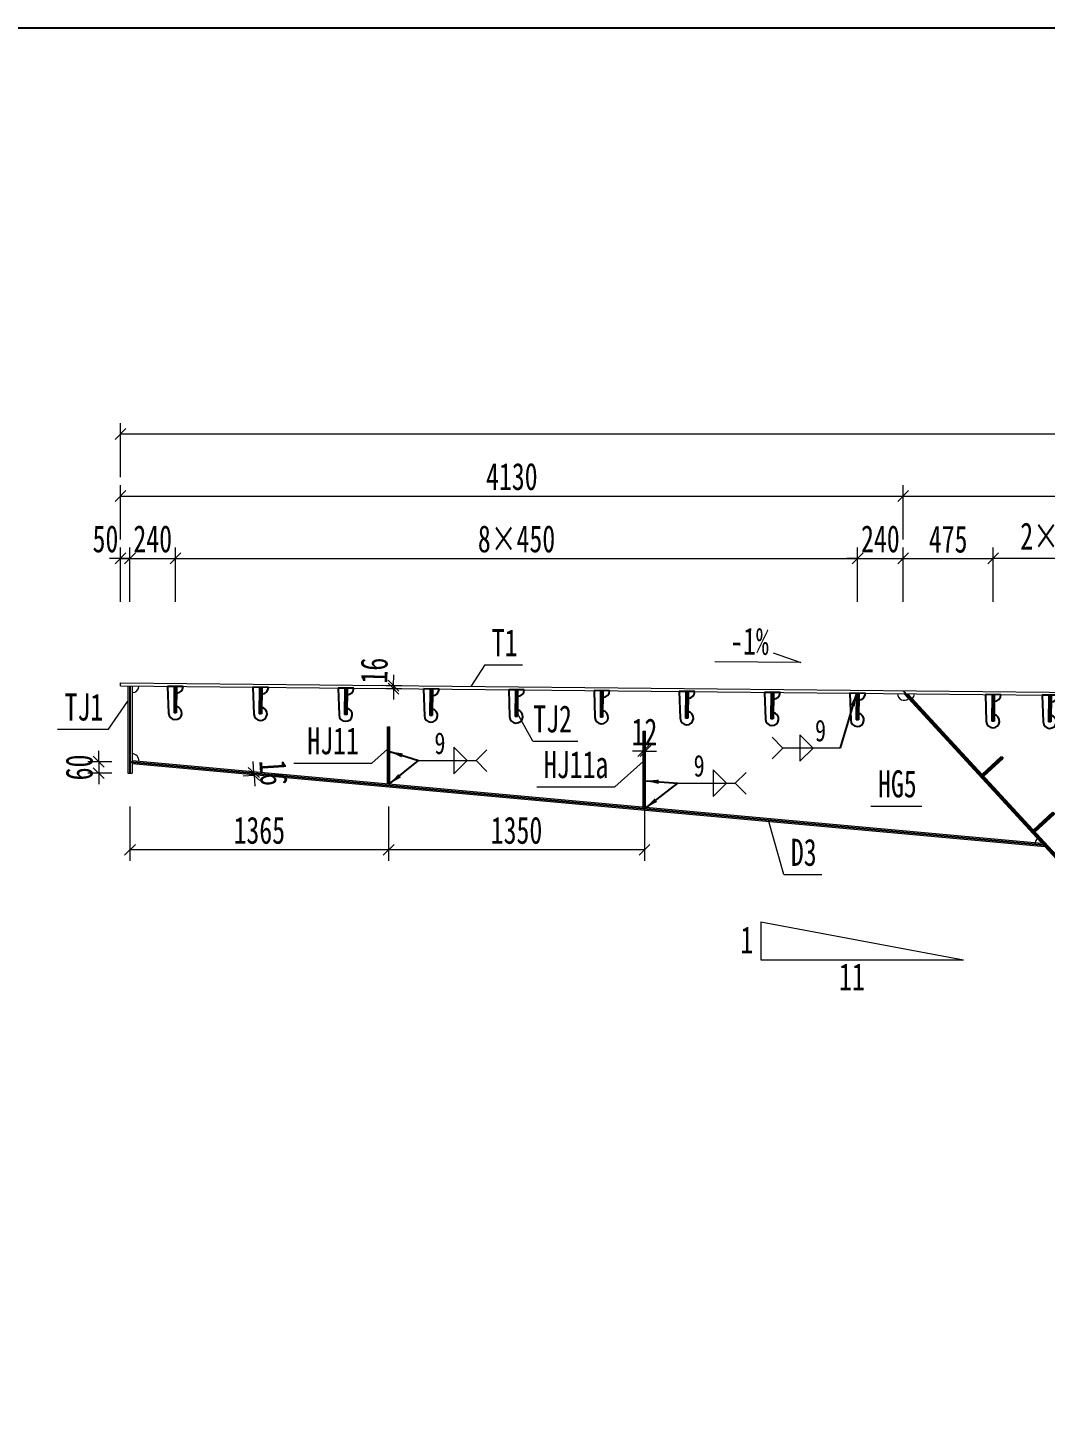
# Model space of a CAD drawing. Header units: millimetres. Extents: x 44597 to 300567, y -113054 to 73044.
# Drawn here: x 91724 to 97094, y -43623 to -36314 of the extents above; entities that cross this region are included whole.
import ezdxf
from ezdxf.enums import TextEntityAlignment as Align

# ---------------------------------------------------------------- set-up
doc = ezdxf.new("R2010")
doc.units = ezdxf.units.MM
doc.layers.get('Defpoints').update_dxf_attribs({"color": 8})
for name, color, linetype, lineweight in [('Dim', 4, 'Continuous', 15), ('文字', 7, 'Continuous', 15), ('细实线', 4, 'Continuous', 15), ('钢板粗线', 1, 'Continuous', 25), ('钢板细线', 6, 'Continuous', 15)]:
    doc.layers.add(name, color=color, linetype=linetype, lineweight=lineweight)
doc.layers.add('Text', color=4, linetype='Continuous')
doc.styles.add('111', font='', dxfattribs={"width": 0.7})
doc.styles.add('BM_Dim', font='', dxfattribs={"width": 0.85})
doc.styles.add('SMEDI', font='', dxfattribs={"width": 0.75})
doc.styles.get("Standard").update_dxf_attribs({"font": ''})
doc.styles.get('111').set_extended_font_data('仿宋_GB2312')
doc.styles.get('BM_Dim').set_extended_font_data('仿宋_GB2312')
doc.styles.get('SMEDI').set_extended_font_data('仿宋_GB2312')
doc.styles.get('Standard').set_extended_font_data('仿宋_GB2312')
doc.dimstyles.new('200', dxfattribs={"dimscale": 0, "dimtxt": 2.5, "dimasz": 1, "dimexe": 1, "dimexo": 1, "dimgap": 0.6, "dimtad": 1, "dimdec": 0, "dimdsep": 46, "dimtxsty": '111', "dimblk": 'OBLIQUE', "dimcen": 0, "dimclrd": 4, "dimclre": 4, "dimclrt": 4, "dimadec": 1, "dimazin": 2, "dimtfac": 1, "dimtdec": 0, "dimtix": 1, "dimtmove": 2, "dimatfit": 3, "dimfxl": 4, "dimfxlon": 1, "dimtolj": 1, "dimlwd": -1, "dimlwe": -1, "dimarcsym": 0})
doc.dimstyles.new('MSteel_1.0_1.0', dxfattribs={"dimtxt": 3, "dimasz": 1.2, "dimexe": 1, "dimexo": 1, "dimgap": 1, "dimtad": 3, "dimtoh": 1, "dimdec": 0, "dimzin": 0, "dimdsep": 46, "dimtxsty": 'Standard', "dimblk": 'ARCHTICK', "dimcen": 0.09, "dimclrd": 3, "dimclre": 3, "dimadec": 0, "dimazin": 0, "dimtfac": 1, "dimtdec": 4, "dimtofl": 0, "dimtmove": 0, "dimatfit": 3, "dimfxl": 1, "dimtolj": 1, "dimtzin": 0, "dimarcsym": 0})

# ---------------------------------------------------------------- blocks, each defined once
blk = doc.blocks.new('_Oblique')
at = {"color": 0, "linetype": 'ByBlock', "lineweight": -2}
blk.add_line((-0.5, -0.5), (0.5, 0.5), dxfattribs=at)
blk = doc.blocks.new('*D257')
at = {"layer": 'Defpoints', "color": 0, "transparency": 16777216}
for p in [(96343.2, -38784.5), (92213.4, -39153.8), (96343.2, -39779.5)]:
    blk.add_point(p, dxfattribs=at)
at = {"layer": '细实线', "color": 4, "transparency": 16777216}
for p, q in [((92213.4, -39013.1), (92213.4, -38727.4)), ((96343.2, -39013.1), (96343.2, -38727.4)), ((92213.4, -38784.5), (96343.2, -38784.5))]:
    blk.add_line(p, q, dxfattribs=at)
at = {"layer": '细实线', "color": 4, "transparency": 16777216, "xscale": 57.14285714285715, "yscale": 57.14285714285715, "zscale": 57.14285714285715, "rotation": 180}
blk.add_blockref('_Oblique', (92213.4, -38784.5), dxfattribs=at)
at = {"layer": '细实线', "color": 4, "transparency": 16777216, "xscale": 57.14285714285715, "yscale": 57.14285714285715, "zscale": 57.14285714285715}
blk.add_blockref('_Oblique', (96343.2, -38784.5), dxfattribs=at)
at = {"layer": '细实线', "color": 4, "transparency": 16777216, "insert": (94278.3, -38682.3), "char_height": 142.86, "attachment_point": 5, "style": '111'}
blk.add_mtext('\\A1;4130', dxfattribs=at)
blk = doc.blocks.new('*D254')
at = {"layer": 'Defpoints', "color": 0, "transparency": 16777216}
for p in [(102713.4, -38784.5), (96343.2, -39153.8), (102713.4, -39769.9)]:
    blk.add_point(p, dxfattribs=at)
at = {"layer": '细实线', "color": 4, "transparency": 16777216}
for p, q in [((96343.2, -39013.1), (96343.2, -38727.4)), ((102713.4, -39013.1), (102713.4, -38727.4)), ((96343.2, -38784.5), (102713.4, -38784.5))]:
    blk.add_line(p, q, dxfattribs=at)
at = {"layer": '细实线', "color": 4, "transparency": 16777216, "xscale": 57.14285714285715, "yscale": 57.14285714285715, "zscale": 57.14285714285715, "rotation": 180}
blk.add_blockref('_Oblique', (96343.2, -38784.5), dxfattribs=at)
at = {"layer": '细实线', "color": 4, "transparency": 16777216, "xscale": 57.14285714285715, "yscale": 57.14285714285715, "zscale": 57.14285714285715}
blk.add_blockref('_Oblique', (102713.4, -38784.5), dxfattribs=at)
at = {"layer": '细实线', "color": 4, "transparency": 16777216, "insert": (99528.3, -38682.3), "char_height": 142.86, "attachment_point": 5, "style": '111'}
blk.add_mtext('\\A1;6370', dxfattribs=at)
blk = doc.blocks.new('*D255')
at = {"layer": 'Defpoints', "color": 0, "transparency": 16777216}
for p in [(112213.4, -38456.9), (112213.4, -38680.6), (92213.4, -38788.6)]:
    blk.add_point(p, dxfattribs=at)
at = {"layer": '细实线', "color": 4, "transparency": 16777216}
for p, q in [((92213.4, -38685.4), (92213.4, -38399.7)), ((112213.4, -38623.4), (112213.4, -38399.7)), ((92213.4, -38456.9), (112213.4, -38456.9))]:
    blk.add_line(p, q, dxfattribs=at)
at = {"layer": '细实线', "color": 4, "transparency": 16777216, "xscale": 57.14285714285715, "yscale": 57.14285714285715, "zscale": 57.14285714285715, "rotation": 180}
blk.add_blockref('_Oblique', (92213.4, -38456.9), dxfattribs=at)
at = {"layer": '细实线', "color": 4, "transparency": 16777216, "xscale": 57.14285714285715, "yscale": 57.14285714285715, "zscale": 57.14285714285715}
blk.add_blockref('_Oblique', (112213.4, -38456.9), dxfattribs=at)
at = {"layer": '细实线', "color": 4, "transparency": 16777216, "insert": (102213.4, -38340.3), "char_height": 142.857, "attachment_point": 5, "style": '111'}
blk.add_mtext('\\A1;40000/2', dxfattribs=at)
blk = doc.blocks.new('*D312')
at = {"layer": 'Defpoints', "color": 0, "transparency": 16777216}
for p in [(92263.4, -40126.6), (93628.1, -40290.4), (92263.4, -40650.6)]:
    blk.add_point(p, dxfattribs=at)
at = {"layer": '细实线', "color": 4, "transparency": 16777216}
for p, q in [((92263.4, -40422.1), (92263.4, -40707.8)), ((93628.1, -40422.1), (93628.1, -40707.8)), ((93628.1, -40650.6), (92263.4, -40650.6))]:
    blk.add_line(p, q, dxfattribs=at)
at = {"layer": '细实线', "color": 4, "transparency": 16777216, "xscale": 57.14285714285715, "yscale": 57.14285714285715, "zscale": 57.14285714285715, "rotation": 180}
blk.add_blockref('_Oblique', (92263.4, -40650.6), dxfattribs=at)
at = {"layer": '细实线', "color": 4, "transparency": 16777216, "xscale": 57.14285714285715, "yscale": 57.14285714285715, "zscale": 57.14285714285715}
blk.add_blockref('_Oblique', (93628.1, -40650.6), dxfattribs=at)
at = {"layer": '细实线', "color": 4, "transparency": 16777216, "insert": (92945.8, -40548.4), "char_height": 142.86, "attachment_point": 5, "style": '111'}
blk.add_mtext('\\A1;1365', dxfattribs=at)
blk = doc.blocks.new('*D313')
at = {"layer": 'Defpoints', "color": 0, "transparency": 16777216}
for p in [(93628.1, -40289.9), (94978.1, -40355), (93628.1, -40650.6)]:
    blk.add_point(p, dxfattribs=at)
at = {"layer": '细实线', "color": 4, "transparency": 16777216}
for p, q in [((93628.1, -40422.1), (93628.1, -40707.8)), ((94978.1, -40422.1), (94978.1, -40707.8)), ((94978.1, -40650.6), (93628.1, -40650.6))]:
    blk.add_line(p, q, dxfattribs=at)
at = {"layer": '细实线', "color": 4, "transparency": 16777216, "xscale": 57.14285714285715, "yscale": 57.14285714285715, "zscale": 57.14285714285715, "rotation": 180}
blk.add_blockref('_Oblique', (93628.1, -40650.6), dxfattribs=at)
at = {"layer": '细实线', "color": 4, "transparency": 16777216, "xscale": 57.14285714285715, "yscale": 57.14285714285715, "zscale": 57.14285714285715}
blk.add_blockref('_Oblique', (94978.1, -40650.6), dxfattribs=at)
at = {"layer": '细实线', "color": 4, "transparency": 16777216, "insert": (94303.1, -40548.4), "char_height": 142.86, "attachment_point": 5, "style": '111'}
blk.add_mtext('\\A1;1350', dxfattribs=at)
blk = doc.blocks.new('14-160加劲 无过焊孔')
at = {"layer": 'Defpoints'}
blk.add_line((38609.4, 32076.7), (38609.4, 32216.7), dxfattribs=at)
at = {"layer": '钢板粗线', "color": 7}
for p, q in [((38603.4, 32076.7), (38603.4, 32216.7)), ((38603.4, 32216.7), (38615.4, 32216.7)), ((38615.4, 32076.7), (38615.4, 32216.7)), ((38603.4, 32076.7), (38615.4, 32076.7))]:
    blk.add_line(p, q, dxfattribs=at)
blk = doc.blocks.new('_ArchTick')
at = {"color": 0, "linetype": 'ByBlock', "const_width": 0.15}
blk.add_lwpolyline([(-0.5, -0.5), (0.5, 0.5)], dxfattribs=at)
blk = doc.blocks.new('角焊缝1')
at = {"layer": 'Dim'}
blk.add_line((-3101.17, 370.22), (-3106.48, 370.22), dxfattribs=at)
blk.add_lwpolyline([(-3107.48, 369.22), (-3106.48, 370.22), (-3107.48, 371.22)], dxfattribs=at)
blk.add_lwpolyline([(-3104.91, 371.45), (-3104.91, 368.99), (-3103.68, 370.22)], close=True, dxfattribs=at)
blk = doc.blocks.new('角焊缝2')
at = {"layer": 'Dim'}
blk.add_line((-3138.01, 370.22), (-3132.7, 370.22), dxfattribs=at)
blk.add_lwpolyline([(-3134.75, 371.45), (-3134.75, 368.99), (-3133.52, 370.22)], close=True, dxfattribs=at)
blk.add_lwpolyline([(-3131.7, 369.22), (-3132.7, 370.22), (-3131.7, 371.22)], dxfattribs=at)
blk = doc.blocks.new('*D334')
at = {"layer": 'Defpoints', "color": 0, "transparency": 16777216}
for p in [(94972.1, -40163), (94984.1, -40129.4), (94984.1, -40163)]:
    blk.add_point(p, dxfattribs=at)
at = {"layer": '细实线', "color": 4, "transparency": 16777216}
for p, q in [((94972.1, -40129.4), (94972.1, -40072.2)), ((94984.1, -40129.4), (94984.1, -40072.2)), ((94972.1, -40129.4), (94915, -40129.4)), ((94972.1, -40129.4), (94984.1, -40129.4)), ((94984.1, -40129.4), (95041.3, -40129.4))]:
    blk.add_line(p, q, dxfattribs=at)
at = {"layer": '细实线', "color": 4, "transparency": 16777216, "xscale": 57.14285714285715, "yscale": 57.14285714285715, "zscale": 57.14285714285715}
blk.add_blockref('_Oblique', (94972.1, -40129.4), dxfattribs=at)
at = {"layer": '细实线', "color": 4, "transparency": 16777216, "xscale": 57.14285714285715, "yscale": 57.14285714285715, "zscale": 57.14285714285715, "rotation": 180}
blk.add_blockref('_Oblique', (94984.1, -40129.4), dxfattribs=at)
at = {"layer": '细实线', "color": 4, "transparency": 16777216, "insert": (94978.1, -40028.7), "char_height": 142.86, "attachment_point": 5, "style": '111'}
blk.add_mtext('\\A1;12', dxfattribs=at)
blk = doc.blocks.new('*D346')
at = {"layer": 'Defpoints', "color": 0, "transparency": 16777216}
for p in [(92225.4, -40185.9), (92098.2, -40246.3), (92225.4, -40246.3)]:
    blk.add_point(p, dxfattribs=at)
at = {"layer": '细实线', "color": 4, "transparency": 16777216}
for p, q in [((92168.2, -40185.9), (92041.1, -40185.9)), ((92098.2, -40185.9), (92098.2, -40128.8)), ((92098.2, -40185.9), (92098.2, -40246.3)), ((92168.2, -40246.3), (92041.1, -40246.3)), ((92098.2, -40246.3), (92098.2, -40303.5))]:
    blk.add_line(p, q, dxfattribs=at)
at = {"layer": '细实线', "color": 4, "transparency": 16777216, "xscale": 57.14285714285715, "yscale": 57.14285714285715, "zscale": 57.14285714285715}
for p, rotation in [((92098.2, -40185.9), 270), ((92098.2, -40246.3), 90)]:
    blk.add_blockref('_Oblique', p, dxfattribs=dict(at, rotation=rotation))
at = {"layer": '细实线', "color": 4, "transparency": 16777216, "insert": (91996, -40216.1), "char_height": 142.86, "attachment_point": 5, "rotation": 90, "style": '111'}
blk.add_mtext('\\A1;60', dxfattribs=at)
blk = doc.blocks.new('*D449')
at = {"layer": 'Defpoints', "color": 0, "transparency": 16777216}
for p in [(96818.6, -39113.2), (96343.2, -39779.5), (96818.6, -39831.9)]:
    blk.add_point(p, dxfattribs=at)
at = {"layer": '细实线', "color": 4, "transparency": 16777216}
for p, q in [((96343.2, -39341.8), (96343.2, -39056.1)), ((96818.6, -39341.8), (96818.6, -39056.1)), ((96343.2, -39113.2), (96818.6, -39113.2))]:
    blk.add_line(p, q, dxfattribs=at)
at = {"layer": '细实线', "color": 4, "transparency": 16777216, "xscale": 57.14285714285715, "yscale": 57.14285714285715, "zscale": 57.14285714285715, "rotation": 180}
blk.add_blockref('_Oblique', (96343.2, -39113.2), dxfattribs=at)
at = {"layer": '细实线', "color": 4, "transparency": 16777216, "xscale": 57.14285714285715, "yscale": 57.14285714285715, "zscale": 57.14285714285715}
blk.add_blockref('_Oblique', (96818.6, -39113.2), dxfattribs=at)
at = {"layer": '细实线', "color": 4, "transparency": 16777216, "insert": (96580.9, -39012.5), "char_height": 142.86, "attachment_point": 5, "style": '111'}
blk.add_mtext('\\A1;475', dxfattribs=at)
blk = doc.blocks.new('*D450')
at = {"layer": 'Defpoints', "color": 0, "transparency": 16777216}
for p in [(96818.6, -39113.2), (96818.6, -39831.9), (97418.6, -39837.9)]:
    blk.add_point(p, dxfattribs=at)
at = {"layer": '细实线', "color": 4, "transparency": 16777216}
for p, q in [((96818.6, -39341.8), (96818.6, -39056.1)), ((97418.6, -39341.8), (97418.6, -39056.1)), ((97418.6, -39113.2), (96818.6, -39113.2))]:
    blk.add_line(p, q, dxfattribs=at)
at = {"layer": '细实线', "color": 4, "transparency": 16777216, "xscale": 57.14285714285715, "yscale": 57.14285714285715, "zscale": 57.14285714285715, "rotation": 180}
blk.add_blockref('_Oblique', (96818.6, -39113.2), dxfattribs=at)
at = {"layer": '细实线', "color": 4, "transparency": 16777216, "xscale": 57.14285714285715, "yscale": 57.14285714285715, "zscale": 57.14285714285715}
blk.add_blockref('_Oblique', (97418.6, -39113.2), dxfattribs=at)
at = {"layer": '细实线', "color": 4, "transparency": 16777216, "insert": (97165.4, -38996.7), "char_height": 142.86, "attachment_point": 5, "style": '111'}
blk.add_mtext('\\A1;2×300', dxfattribs=at)
blk = doc.blocks.new('12-140加劲 有过焊孔')
at = {"layer": 'Defpoints'}
blk.add_line((0, 0), (0, 140), dxfattribs=at)
at = {"layer": '钢板粗线', "color": 7}
for p, q in [((-6, 0), (-6, 140)), ((-6, 140), (6, 140)), ((6, 0), (6, 140)), ((41, 0), (35, 141.5)), ((-41, 0), (41, 0))]:
    blk.add_line(p, q, dxfattribs=at)
for centre, start, end in [((0, 140), 2.44105, 260.12911), ((-6, 0), 90, 180)]:
    blk.add_arc(centre, 35, start, end, dxfattribs=at)
blk = doc.blocks.new('*D476')
at = {"layer": 'Defpoints', "color": 0, "transparency": 16777216}
for p in [(92263.4, -39113.2), (92213.2, -39751.6), (92263.4, -39786.3)]:
    blk.add_point(p, dxfattribs=at)
at = {"layer": '细实线', "color": 4, "transparency": 16777216}
for p, q in [((92213.2, -39341.8), (92213.2, -39056.1)), ((92263.4, -39341.8), (92263.4, -39056.1)), ((92213.2, -39113.2), (92156, -39113.2)), ((92213.2, -39113.2), (92263.4, -39113.2)), ((92263.4, -39113.2), (92320.5, -39113.2))]:
    blk.add_line(p, q, dxfattribs=at)
at = {"layer": '细实线', "color": 4, "transparency": 16777216, "xscale": 57.14285714285715, "yscale": 57.14285714285715, "zscale": 57.14285714285715}
blk.add_blockref('_Oblique', (92213.2, -39113.2), dxfattribs=at)
at = {"layer": '细实线', "color": 4, "transparency": 16777216, "xscale": 57.14285714285715, "yscale": 57.14285714285715, "zscale": 57.14285714285715, "rotation": 180}
blk.add_blockref('_Oblique', (92263.4, -39113.2), dxfattribs=at)
at = {"layer": '细实线', "color": 4, "transparency": 16777216, "insert": (92133.9, -39011), "char_height": 142.86, "attachment_point": 5, "style": '111'}
blk.add_mtext('\\A1;50', dxfattribs=at)
blk = doc.blocks.new('*D478')
at = {"layer": 'Defpoints', "color": 0, "transparency": 16777216}
for p in [(92918.3, -40258.4), (92948.4, -40240.3), (92949.4, -40256.5)]:
    blk.add_point(p, dxfattribs=at)
at = {"layer": '细实线', "color": 4, "transparency": 16777216}
for p, q in [((92917.3, -40242.2), (92913.7, -40185.2)), ((92917.3, -40242.2), (92860.3, -40245.8)), ((92918.3, -40258.4), (92861.3, -40262)), ((92917.3, -40242.2), (92918.3, -40258.4)), ((92918.3, -40258.4), (92921.9, -40315.4))]:
    blk.add_line(p, q, dxfattribs=at)
at = {"layer": '细实线', "color": 4, "transparency": 16777216, "xscale": 57.14285714285715, "yscale": 57.14285714285715, "zscale": 57.14285714285715}
for p, rotation in [((92917.3, -40242.2), 273.6032563029223), ((92918.3, -40258.4), 93.60325630292233)]:
    blk.add_blockref('_Oblique', p, dxfattribs=dict(at, rotation=rotation))
at = {"layer": '细实线', "color": 4, "transparency": 16777216, "insert": (93019.9, -40243.9), "char_height": 142.86, "attachment_point": 5, "rotation": 273.60326, "style": '111'}
blk.add_mtext('\\A1;16', dxfattribs=at)
blk = doc.blocks.new('*D482')
at = {"layer": 'Defpoints', "color": 0, "transparency": 16777216}
for p in [(92503.2, -39113.2), (92263.4, -39786.3), (92503.2, -39788.7)]:
    blk.add_point(p, dxfattribs=at)
at = {"layer": '细实线', "color": 4, "transparency": 16777216}
for p, q in [((92263.4, -39341.8), (92263.4, -39056.1)), ((92503.2, -39341.8), (92503.2, -39056.1)), ((92263.4, -39113.2), (92206.3, -39113.2)), ((92263.4, -39113.2), (92503.2, -39113.2)), ((92503.2, -39113.2), (92560.3, -39113.2))]:
    blk.add_line(p, q, dxfattribs=at)
at = {"layer": '细实线', "color": 4, "transparency": 16777216, "xscale": 57.14285714285715, "yscale": 57.14285714285715, "zscale": 57.14285714285715}
blk.add_blockref('_Oblique', (92263.4, -39113.2), dxfattribs=at)
at = {"layer": '细实线', "color": 4, "transparency": 16777216, "xscale": 57.14285714285715, "yscale": 57.14285714285715, "zscale": 57.14285714285715, "rotation": 180}
blk.add_blockref('_Oblique', (92503.2, -39113.2), dxfattribs=at)
at = {"layer": '细实线', "color": 4, "transparency": 16777216, "insert": (92383.3, -39011), "char_height": 142.86, "attachment_point": 5, "style": '111'}
blk.add_mtext('\\A1;240', dxfattribs=at)
blk = doc.blocks.new('*D483')
at = {"layer": 'Defpoints', "color": 0, "transparency": 16777216}
for p in [(96103.2, -39113.2), (92503.2, -39789.1), (96103.2, -39825.2)]:
    blk.add_point(p, dxfattribs=at)
at = {"layer": '细实线', "color": 4, "transparency": 16777216}
for p, q in [((92503.2, -39341.8), (92503.2, -39056.1)), ((96103.2, -39341.8), (96103.2, -39056.1)), ((92503.2, -39113.2), (96103.2, -39113.2))]:
    blk.add_line(p, q, dxfattribs=at)
at = {"layer": '细实线', "color": 4, "transparency": 16777216, "xscale": 57.14285714285715, "yscale": 57.14285714285715, "zscale": 57.14285714285715, "rotation": 180}
blk.add_blockref('_Oblique', (92503.2, -39113.2), dxfattribs=at)
at = {"layer": '细实线', "color": 4, "transparency": 16777216, "xscale": 57.14285714285715, "yscale": 57.14285714285715, "zscale": 57.14285714285715}
blk.add_blockref('_Oblique', (96103.2, -39113.2), dxfattribs=at)
at = {"layer": '细实线', "color": 4, "transparency": 16777216, "insert": (94303.2, -39011), "char_height": 142.86, "attachment_point": 5, "style": '111'}
blk.add_mtext('\\A1;8×450', dxfattribs=at)
blk = doc.blocks.new('*D484')
at = {"layer": 'Defpoints', "color": 0, "transparency": 16777216}
for p in [(96343.2, -39113.2), (96103.2, -39824.8), (96343.2, -39779.5)]:
    blk.add_point(p, dxfattribs=at)
at = {"layer": '细实线', "color": 4, "transparency": 16777216}
for p, q in [((96103.2, -39341.8), (96103.2, -39056.1)), ((96343.2, -39341.8), (96343.2, -39056.1)), ((96103.2, -39113.2), (96046, -39113.2)), ((96103.2, -39113.2), (96343.2, -39113.2)), ((96343.2, -39113.2), (96400.3, -39113.2))]:
    blk.add_line(p, q, dxfattribs=at)
at = {"layer": '细实线', "color": 4, "transparency": 16777216, "xscale": 57.14285714285715, "yscale": 57.14285714285715, "zscale": 57.14285714285715}
blk.add_blockref('_Oblique', (96103.2, -39113.2), dxfattribs=at)
at = {"layer": '细实线', "color": 4, "transparency": 16777216, "xscale": 57.14285714285715, "yscale": 57.14285714285715, "zscale": 57.14285714285715, "rotation": 180}
blk.add_blockref('_Oblique', (96343.2, -39113.2), dxfattribs=at)
at = {"layer": '细实线', "color": 4, "transparency": 16777216, "insert": (96223.2, -39011), "char_height": 142.86, "attachment_point": 5, "style": '111'}
blk.add_mtext('\\A1;240', dxfattribs=at)
blk = doc.blocks.new('*D504')
at = {"layer": 'Defpoints', "color": 0, "transparency": 16777216}
for p in [(93654.4, -39800.2), (93755.6, -39801.3), (93755.7, -39785.3)]:
    blk.add_point(p, dxfattribs=at)
at = {"layer": '细实线', "color": 4, "transparency": 16777216}
for p, q in [((93654.5, -39784.2), (93655.1, -39727.1)), ((93698.4, -39800.7), (93597.2, -39799.7)), ((93698.6, -39784.7), (93597.4, -39783.7)), ((93654.4, -39800.2), (93653.8, -39857.4)), ((93654.5, -39784.2), (93654.4, -39800.2))]:
    blk.add_line(p, q, dxfattribs=at)
at = {"layer": '细实线', "color": 4, "transparency": 16777216, "xscale": 57.1428571428572, "yscale": 57.1428571428572, "zscale": 57.1428571428572}
for p, rotation in [((93654.5, -39784.2), 269.4262908392906), ((93654.4, -39800.2), 89.42629083929059)]:
    blk.add_blockref('_Oblique', p, dxfattribs=dict(at, rotation=rotation))
at = {"layer": '细实线', "color": 4, "transparency": 16777216, "insert": (93552.2, -39705.3), "char_height": 142.86, "attachment_point": 5, "rotation": 89.42629, "style": '111'}
blk.add_mtext('\\A1;16', dxfattribs=at)

msp = doc.modelspace()

# ---------------------------------------------------------------- linework, layer by layer
at = {"layer": 'Defpoints'}
for p, q in [((92263.4, -39786.3), (92263.4, -40246.3)), ((96343.1, -39811.2), (98384.6, -42027.4)), ((93628.1, -40302.2), (93628.1, -40002.2)), ((94978.1, -40425.2), (94978.1, -40025.2)), ((92263.4, -40185.9), (97083.2, -40625))]:
    msp.add_line(p, q, dxfattribs=at)
msp.add_lwpolyline([(91566.6, -36314.1), (113566.6, -36314.1), (113566.6, -50931.3), (91566.6, -50931.3)], close=True, dxfattribs=at)
at = {"layer": '细实线'}
for p, q in [((95657.3, -39612), (95804.1, -39663.3)), ((94135.4, -39675.1), (94062.7, -39788.3)), ((94135.4, -39675.1), (94335, -39675.1)), ((95804.1, -39663.3), (95349.4, -39658.7)), ((92149.3, -40014.6), (92251.4, -39867.3)), ((94388.4, -40077.2), (94307.9, -39930.6)), ((91880.5, -40014.6), (92149.3, -40014.6)), ((93539.5, -40192.7), (93622.1, -40119.2)), ((94388.4, -40077.2), (94626.3, -40077.2)), ((93127.5, -40192.7), (93539.5, -40192.7)), ((94822, -40318.2), (94972.1, -40184.6)), ((94410, -40318.2), (94822, -40318.2)), ((96173.3, -40419.9), (96442, -40419.9)), ((95714, -40781), (95634.1, -40502)), ((95714, -40781), (95913.5, -40781)), ((95593, -41031.2), (95593, -41231.2)), ((95593, -41031.2), (96662.4, -41231.2)), ((95593, -41231.2), (96662.4, -41231.2))]:
    msp.add_line(p, q, dxfattribs=at)
at = {"layer": '钢板细线'}
for p, q in [((92213.4, -39785.8), (92213.4, -39769.8)), ((92251.4, -39786.2), (92251.4, -40246.3)), ((92275.4, -39786.4), (92275.4, -40246.3)), ((96348.4, -39827.2), (98375, -42027.4)), ((96367.6, -39827.4), (98394.1, -42027.4)), ((93622.1, -40301.7), (93622.1, -40002.2)), ((93622.1, -40002.2), (93634.1, -40002.2)), ((93634.1, -40302.8), (93634.1, -40002.2)), ((94972.1, -40424.6), (94972.1, -40025.2)), ((94972.1, -40025.2), (94984.1, -40025.2)), ((94984.1, -40425.7), (94984.1, -40025.2)), ((92275.4, -40179), (97075.2, -40616.2)), ((92275.4, -40195.1), (97091.3, -40633.7)), ((92251.4, -40246.3), (92275.4, -40246.3))]:
    msp.add_line(p, q, dxfattribs=at)
at = {"layer": '钢板细线', "elevation": 0}
for points in [[(92213.4, -39769.8), (98513.4, -39832.9), (99258.7, -39821.7)], [(92213.4, -39785.8), (98513.4, -39848.9), (99256.6, -39837.8)]]:
    msp.add_lwpolyline(points, dxfattribs=at)
at = {"layer": '钢板细线'}
for centre, start, end in [((92275.4, -39786.4), 270, 359.42629), ((96348.4, -39827.2), 179.42629, 312.30941), ((96367.6, -39827.4), 312.30941, 359.42629), ((92275.4, -40179), 354.79552, 90), ((97075.2, -40616.2), 132.64892, 174.83592)]:
    msp.add_arc(centre, 35, start, end, dxfattribs=at)

# ---------------------------------------------------------------- block references
at = {"layer": '细实线', "rotation": 179.4262908401}
for p in [(92503.1, -39788.7), (92953.1, -39793.2), (93403.1, -39797.7), (93853.1, -39802.2), (94303.1, -39806.7), (94753.1, -39811.3), (95203.1, -39815.8), (95653.1, -39820.3), (96103.1, -39824.8), (96818.6, -39831.9), (97118.6, -39834.9)]:
    msp.add_blockref('12-140加劲 有过焊孔', p, dxfattribs=at)
at = {"layer": '细实线', "color": 8, "xscale": 57.1428571428572, "yscale": 57.1428571428572, "zscale": 57.1428571428572}
for name, p in [('角焊缝1', (273221.9, -61268.9)), ('角焊缝2', (273101, -61335.5)), ('角焊缝2', (274469.2, -61454.5))]:
    msp.add_blockref(name, p, dxfattribs=at)
at = {"layer": '钢板细线', "rotation": 312.6489191297478}
for p in [(47012.7, -33591.6), (47283.7, -33885.8)]:
    msp.add_blockref('14-160加劲 无过焊孔', p, dxfattribs=at)

# ---------------------------------------------------------------- texts
at = {"layer": 'Text', "style": 'SMEDI', "width": 0.75}
for p in [(95878.3, -40021.3), (93869.7, -40087.9), (95237.8, -40206.9)]:
    msp.add_text('9', height=114.3, dxfattribs=at).set_placement(p, align=Align.MIDDLE_LEFT)
at = {"layer": '文字', "style": 'BM_Dim', "width": 0.7}
for s, height, p in [('T1', 142.86, (94240.3, -39672.1)), ('TJ1', 142.86, (92020, -40011.5)), ('TJ2', 142.86, (94493.3, -40074.2)), ('HJ11', 142.86, (93335.1, -40189.7)), ('HJ11a', 142.86, (94617.6, -40315.2)), ('HG5', 142.86, (96312.8, -40416.8)), ('D3', 142.86, (95818.9, -40777.9)), ('1', 142.9, (95518.8, -41240.2)), ('11', 142.86, (96072.9, -41434.4))]:
    msp.add_text(s, height=height, dxfattribs=at).set_placement(p, align=Align.BOTTOM_CENTER)
msp.add_text('-1%', height=142.86, rotation=359.42629, dxfattribs=at).set_placement((95531.4, -39664), align=Align.BOTTOM_CENTER)

# ---------------------------------------------------------------- dimensions: what is measured, and where the dimension line sits
at = {"layer": '细实线'}
for base, p1, p2, text, picture, middle in [((112213.4, -38456.9), (92213.4, -38788.6), (112213.4, -38680.6), '40000/2', '*D255', (102213.4, -38340.3)), ((96103.2, -39113.2), (92503.2, -39789.1), (96103.2, -39825.2), '8×450', '*D483', (94303.2, -39011))]:
    dim = msp.add_linear_dim(base=base, p1=p1, p2=p2, text=text, dimstyle='200', override={"dimscale": 57.142857, "dimtxsty": '111', "dimblk": 'Oblique'}, dxfattribs=at)
    dim.commit()
    dim.dimension.update_dxf_attribs({"geometry": picture, "text_midpoint": middle})
for base, p1, p2, override, picture, middle in [((96343.2, -38784.5), (92213.4, -39153.8), (96343.2, -39779.5), {"dimscale": 57.142857, "dimtxsty": '111', "dimblk": 'Oblique'}, '*D257', (94278.3, -38682.3)), ((102713.4, -38784.5), (96343.2, -39153.8), (102713.4, -39769.9), {"dimscale": 57.142857, "dimtxsty": '111', "dimblk": 'Oblique'}, '*D254', (99528.3, -38682.3)), ((92503.2, -39113.2), (92263.4, -39786.3), (92503.2, -39788.7), {"dimscale": 57.142857, "dimblk": 'Oblique'}, '*D482', (92383.3, -39011)), ((96343.2, -39113.2), (96103.2, -39824.8), (96343.2, -39779.5), {"dimscale": 57.142857, "dimblk": 'Oblique'}, '*D484', (96223.2, -39011)), ((96818.6, -39113.2), (96343.2, -39779.5), (96818.6, -39831.9), {"dimscale": 57.142857, "dimblk": 'Oblique'}, '*D449', (96580.9, -39012.5)), ((92263.4, -40650.6), (93628.1, -40290.4), (92263.4, -40126.6), {"dimscale": 57.142857, "dimblk": 'Oblique'}, '*D312', (92945.8, -40548.4)), ((93628.1, -40650.6), (94978.1, -40355), (93628.1, -40289.9), {"dimscale": 57.142857, "dimblk": 'Oblique'}, '*D313', (94303.1, -40548.4))]:
    dim = msp.add_linear_dim(base=base, p1=p1, p2=p2, dimstyle='200', override=override, dxfattribs=at)
    dim.commit()
    dim.dimension.update_dxf_attribs({"geometry": picture, "text_midpoint": middle})
dim = msp.add_linear_dim(base=(92263.4, -39113.2), p1=(92213.2, -39751.6), p2=(92263.4, -39786.3), dimstyle='200', override={"dimscale": 57.142857, "dimblk": 'Oblique'}, dxfattribs=at)
dim.commit()
dim.dimension.update_dxf_attribs({"geometry": '*D476', "text_midpoint": (92133.9, -39011), "dimtype": 160})
dim = msp.add_linear_dim(base=(96818.6, -39113.2), p1=(97418.6, -39837.9), p2=(96818.6, -39831.9), text='2×300', dimstyle='200', override={"dimscale": 57.142857, "dimtxsty": '111', "dimblk": 'Oblique'}, dxfattribs=at)
dim.commit()
dim.dimension.update_dxf_attribs({"geometry": '*D450', "text_midpoint": (97165.4, -38996.7), "dimtype": 160})
dim = msp.add_linear_dim(base=(93654.4, -39800.2), p1=(93755.7, -39785.3), p2=(93755.6, -39801.3), angle=269.42629, dimstyle='200', override={"dimscale": 57.142857}, dxfattribs=at)
dim.commit()
dim.dimension.update_dxf_attribs({"geometry": '*D504', "text_midpoint": (93552.2, -39705.3), "dimtype": 161})
for p1, p2, distance, picture, middle in [((94972.1, -40163), (94984.1, -40163), 33.6, '*D334', (94978.1, -40028.7)), ((92948.4, -40240.3), (92949.4, -40256.5), -31.1, '*D478', (93019.9, -40243.9))]:
    dim = msp.add_aligned_dim(p1=p1, p2=p2, distance=distance, dimstyle='200', override={"dimscale": 57.142857, "dimblk": 'Oblique'}, dxfattribs=at)
    dim.commit()
    dim.dimension.update_dxf_attribs({"geometry": picture, "text_midpoint": middle})
dim = msp.add_linear_dim(base=(92098.2, -40246.3), p1=(92225.4, -40185.9), p2=(92225.4, -40246.3), angle=90, dimstyle='200', override={"dimscale": 57.142857, "dimblk": 'Oblique'}, dxfattribs=at)
dim.commit()
dim.dimension.update_dxf_attribs({"geometry": '*D346', "text_midpoint": (91996, -40216.1)})

# ---------------------------------------------------------------- leaders
at = {"layer": 'Dim'}
for points in [[(96097.1, -39824.7), (96011.9, -40113.3)], [(93632.9, -40302.6), (93786.2, -40179.9)], [(93634.1, -40131.8), (93786.2, -40179.9)], [(94984.1, -40430.4), (95154.3, -40298.9)], [(94984.8, -40286.7), (95154.3, -40298.9)]]:
    msp.add_leader(points, dimstyle='MSteel_1.0_1.0', override={"dimscale": 57.142857, "dimclrd": 256}, dxfattribs=at)

doc.saveas('drawing.dxf')
